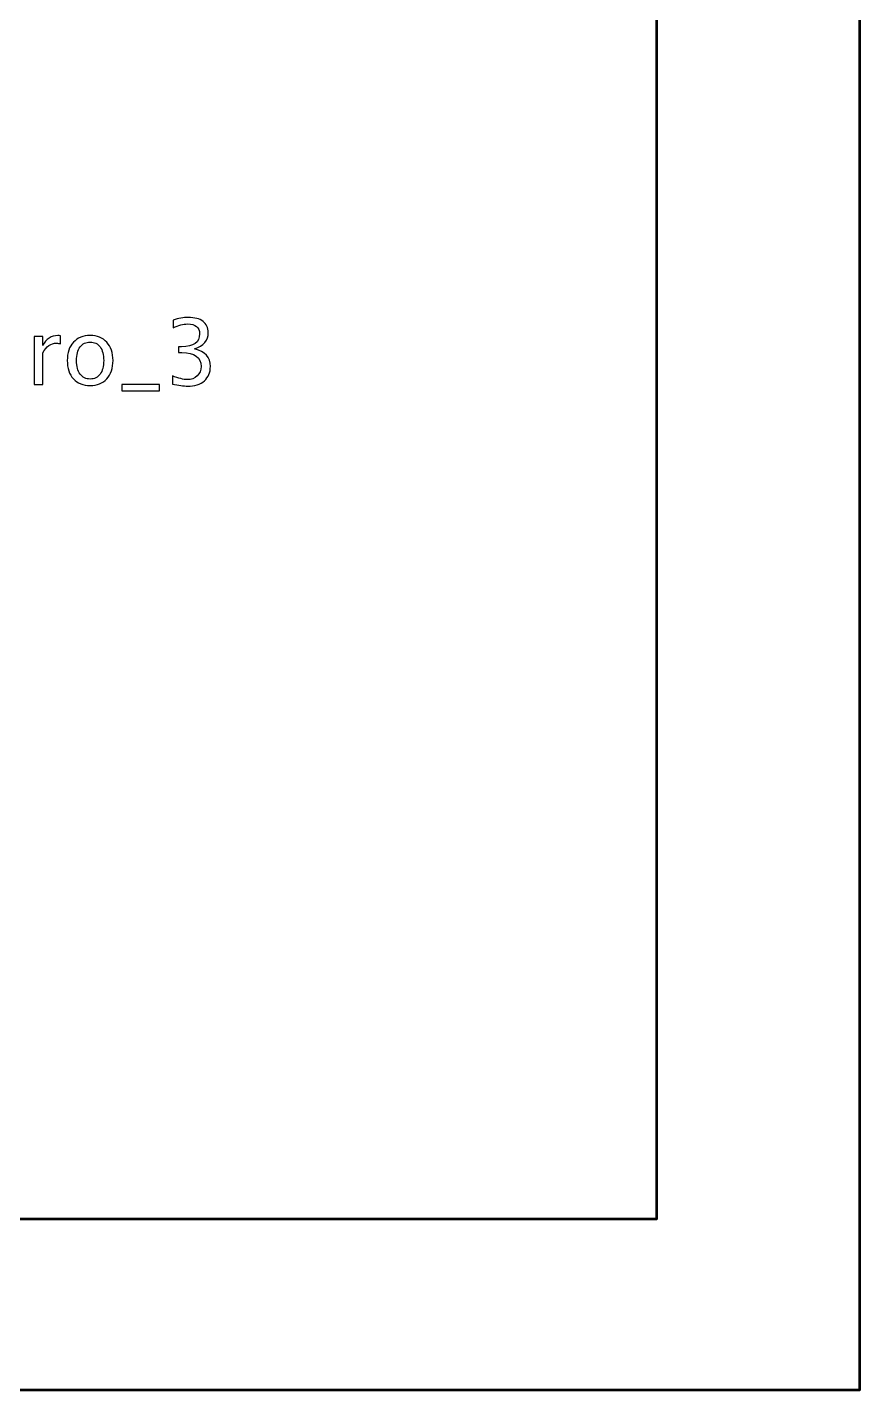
# Model space of a CAD drawing. Header units: centimetres. Extents: x -69 to 69, y -115 to 104.
# Drawn here: x -36.69 to -28.9, y 25.95 to 38.71 of the extents above; entities that cross this region are included whole.
import ezdxf

# ---------------------------------------------------------------- set-up
doc = ezdxf.new("R2010")
doc.units = ezdxf.units.CM
doc.header["$MEASUREMENT"] = 0
doc.layers.add('Layer 1', color=7, linetype='Continuous')

msp = doc.modelspace()

# ---------------------------------------------------------------- linework, layer by layer
at = {"layer": 'Layer 1', "lineweight": 53}
for points in [[(-58.1, 25.95), (-28.9, 25.95), (-28.9, 46.05), (-58.1, 46.05), (-58.1, 25.95)], [(-56.2, 27.55), (-30.8, 27.55), (-30.8, 44.45), (-56.2, 44.45), (-56.2, 27.55)]]:
    msp.add_lwpolyline(points, close=True, dxfattribs=at)
at = {"layer": 'Layer 1'}
for points, knots in [([(-35.3361, 35.36699), (-35.3361, 35.36699), (-35.3361, 35.44319), (-35.3361, 35.44319), (-35.3361, 35.44319), (-35.27796, 35.42005), (-35.23238, 35.40848), (-35.19894, 35.40848), (-35.19894, 35.40848), (-35.15957, 35.40848), (-35.12782, 35.41977), (-35.10341, 35.44249), (-35.10341, 35.44249), (-35.07899, 35.46521), (-35.06686, 35.49484), (-35.06686, 35.53125), (-35.06686, 35.53125), (-35.06686, 35.61761), (-35.12697, 35.66079), (-35.2472, 35.66079), (-35.2472, 35.66079), (-35.2472, 35.66079), (-35.27937, 35.66079), (-35.27937, 35.66079), (-35.27937, 35.66079), (-35.27937, 35.66079), (-35.27937, 35.7154), (-35.27937, 35.7154), (-35.27937, 35.7154), (-35.27937, 35.7154), (-35.25087, 35.71582), (-35.25087, 35.71582), (-35.25087, 35.71582), (-35.13784, 35.71582), (-35.08125, 35.75561), (-35.08125, 35.83534), (-35.08125, 35.83534), (-35.08125, 35.89786), (-35.11879, 35.92918), (-35.19372, 35.92918), (-35.19372, 35.92918), (-35.23393, 35.92918), (-35.27853, 35.91761), (-35.32763, 35.89447), (-35.32763, 35.89447), (-35.32763, 35.89447), (-35.32763, 35.96559), (-35.32763, 35.96559), (-35.32763, 35.96559), (-35.27951, 35.98196), (-35.23309, 35.99014), (-35.1885, 35.99014), (-35.1885, 35.99014), (-35.12782, 35.99014), (-35.08111, 35.97801), (-35.04866, 35.95374), (-35.04866, 35.95374), (-35.0162, 35.92961), (-34.99997, 35.89447), (-34.99997, 35.84847), (-34.99997, 35.84847), (-34.99997, 35.77664), (-35.04245, 35.72542), (-35.12754, 35.69494), (-35.12754, 35.69494), (-35.0289, 35.67194), (-34.97965, 35.61789), (-34.97965, 35.53252), (-34.97965, 35.53252), (-34.97965, 35.47494), (-34.9987, 35.42965), (-35.03666, 35.39677), (-35.03666, 35.39677), (-35.07462, 35.36389), (-35.12683, 35.34752), (-35.19315, 35.34752), (-35.19315, 35.34752), (-35.23097, 35.34752), (-35.27853, 35.35401), (-35.3361, 35.36699)], [0, 0, 0, 0, 0.04761905, 0.04761905, 0.04761905, 0.04761905, 0.0952381, 0.0952381, 0.0952381, 0.0952381, 0.14285714, 0.14285714, 0.14285714, 0.14285714, 0.19047619, 0.19047619, 0.19047619, 0.19047619, 0.23809524, 0.23809524, 0.23809524, 0.23809524, 0.28571429, 0.28571429, 0.28571429, 0.28571429, 0.33333333, 0.33333333, 0.33333333, 0.33333333, 0.38095238, 0.38095238, 0.38095238, 0.38095238, 0.42857143, 0.42857143, 0.42857143, 0.42857143, 0.47619048, 0.47619048, 0.47619048, 0.47619048, 0.52380952, 0.52380952, 0.52380952, 0.52380952, 0.57142857, 0.57142857, 0.57142857, 0.57142857, 0.61904762, 0.61904762, 0.61904762, 0.61904762, 0.66666667, 0.66666667, 0.66666667, 0.66666667, 0.71428571, 0.71428571, 0.71428571, 0.71428571, 0.76190476, 0.76190476, 0.76190476, 0.76190476, 0.80952381, 0.80952381, 0.80952381, 0.80952381, 0.85714286, 0.85714286, 0.85714286, 0.85714286, 0.9047619, 0.9047619, 0.9047619, 0.9047619, 1, 1, 1, 1]), ([(-36.63109, 35.36276), (-36.63109, 35.36276), (-36.63109, 35.8115), (-36.63109, 35.8115), (-36.63109, 35.8115), (-36.63109, 35.8115), (-36.54981, 35.8115), (-36.54981, 35.8115), (-36.54981, 35.8115), (-36.54981, 35.8115), (-36.54981, 35.72669), (-36.54981, 35.72669), (-36.54981, 35.72669), (-36.51749, 35.78948), (-36.47065, 35.82081), (-36.40912, 35.82081), (-36.40912, 35.82081), (-36.4008, 35.82081), (-36.39205, 35.8201), (-36.38302, 35.81869), (-36.38302, 35.81869), (-36.38302, 35.81869), (-36.38302, 35.74263), (-36.38302, 35.74263), (-36.38302, 35.74263), (-36.39713, 35.74729), (-36.40954, 35.74969), (-36.42027, 35.74969), (-36.42027, 35.74969), (-36.47192, 35.74969), (-36.5151, 35.71921), (-36.54981, 35.65811), (-36.54981, 35.65811), (-36.54981, 35.65811), (-36.54981, 35.36276), (-36.54981, 35.36276), (-36.54981, 35.36276), (-36.54981, 35.36276), (-36.63109, 35.36276), (-36.63109, 35.36276)], [0, 0, 0, 0, 0.09090909, 0.09090909, 0.09090909, 0.09090909, 0.18181818, 0.18181818, 0.18181818, 0.18181818, 0.27272727, 0.27272727, 0.27272727, 0.27272727, 0.36363636, 0.36363636, 0.36363636, 0.36363636, 0.45454545, 0.45454545, 0.45454545, 0.45454545, 0.54545455, 0.54545455, 0.54545455, 0.54545455, 0.63636364, 0.63636364, 0.63636364, 0.63636364, 0.72727273, 0.72727273, 0.72727273, 0.72727273, 0.81818182, 0.81818182, 0.81818182, 0.81818182, 1, 1, 1, 1]), ([(-36.10601, 35.3526), (-36.17191, 35.3526), (-36.22412, 35.37363), (-36.26251, 35.41568), (-36.26251, 35.41568), (-36.30103, 35.45773), (-36.32022, 35.51488), (-36.32022, 35.58699), (-36.32022, 35.58699), (-36.32022, 35.65895), (-36.30103, 35.71596), (-36.26251, 35.75787), (-36.26251, 35.75787), (-36.22412, 35.79978), (-36.17191, 35.82081), (-36.10601, 35.82081), (-36.10601, 35.82081), (-36.04011, 35.82081), (-35.9879, 35.79978), (-35.94952, 35.75787), (-35.94952, 35.75787), (-35.911, 35.71596), (-35.8918, 35.65895), (-35.8918, 35.58699), (-35.8918, 35.58699), (-35.8918, 35.51488), (-35.911, 35.45773), (-35.94952, 35.41568), (-35.94952, 35.41568), (-35.9879, 35.37363), (-36.04011, 35.3526), (-36.10601, 35.3526)], [0, 0, 0, 0, 0.11111111, 0.11111111, 0.11111111, 0.11111111, 0.22222222, 0.22222222, 0.22222222, 0.22222222, 0.33333333, 0.33333333, 0.33333333, 0.33333333, 0.44444444, 0.44444444, 0.44444444, 0.44444444, 0.55555556, 0.55555556, 0.55555556, 0.55555556, 0.66666667, 0.66666667, 0.66666667, 0.66666667, 0.77777778, 0.77777778, 0.77777778, 0.77777778, 1, 1, 1, 1]), ([(-36.10615, 35.41356), (-36.06594, 35.41356), (-36.03461, 35.42866), (-36.01231, 35.459), (-36.01231, 35.459), (-35.99016, 35.4892), (-35.97901, 35.53195), (-35.97901, 35.58699), (-35.97901, 35.58699), (-35.97901, 35.64188), (-35.99016, 35.68449), (-36.01231, 35.71469), (-36.01231, 35.71469), (-36.03461, 35.74475), (-36.06594, 35.75985), (-36.10615, 35.75985), (-36.10615, 35.75985), (-36.14651, 35.75985), (-36.17784, 35.74475), (-36.19985, 35.71469), (-36.19985, 35.71469), (-36.22201, 35.68449), (-36.23301, 35.64188), (-36.23301, 35.58699), (-36.23301, 35.58699), (-36.23301, 35.53195), (-36.22201, 35.4892), (-36.19985, 35.459), (-36.19985, 35.459), (-36.17784, 35.42866), (-36.14651, 35.41356), (-36.10615, 35.41356)], [0, 0, 0, 0, 0.11111111, 0.11111111, 0.11111111, 0.11111111, 0.22222222, 0.22222222, 0.22222222, 0.22222222, 0.33333333, 0.33333333, 0.33333333, 0.33333333, 0.44444444, 0.44444444, 0.44444444, 0.44444444, 0.55555556, 0.55555556, 0.55555556, 0.55555556, 0.66666667, 0.66666667, 0.66666667, 0.66666667, 0.77777778, 0.77777778, 0.77777778, 0.77777778, 1, 1, 1, 1]), ([(-35.81024, 35.3018), (-35.81024, 35.3018), (-35.81024, 35.36276), (-35.81024, 35.36276), (-35.81024, 35.36276), (-35.81024, 35.36276), (-35.45803, 35.36276), (-35.45803, 35.36276), (-35.45803, 35.36276), (-35.45803, 35.36276), (-35.45803, 35.3018), (-35.45803, 35.3018), (-35.45803, 35.3018), (-35.45803, 35.3018), (-35.81024, 35.3018), (-35.81024, 35.3018)], [0, 0, 0, 0, 0.2, 0.2, 0.2, 0.2, 0.4, 0.4, 0.4, 0.4, 0.6, 0.6, 0.6, 0.6, 1, 1, 1, 1])]:
    msp.add_open_spline(points, degree=3, knots=knots, dxfattribs=at)

doc.saveas('drawing.dxf')
